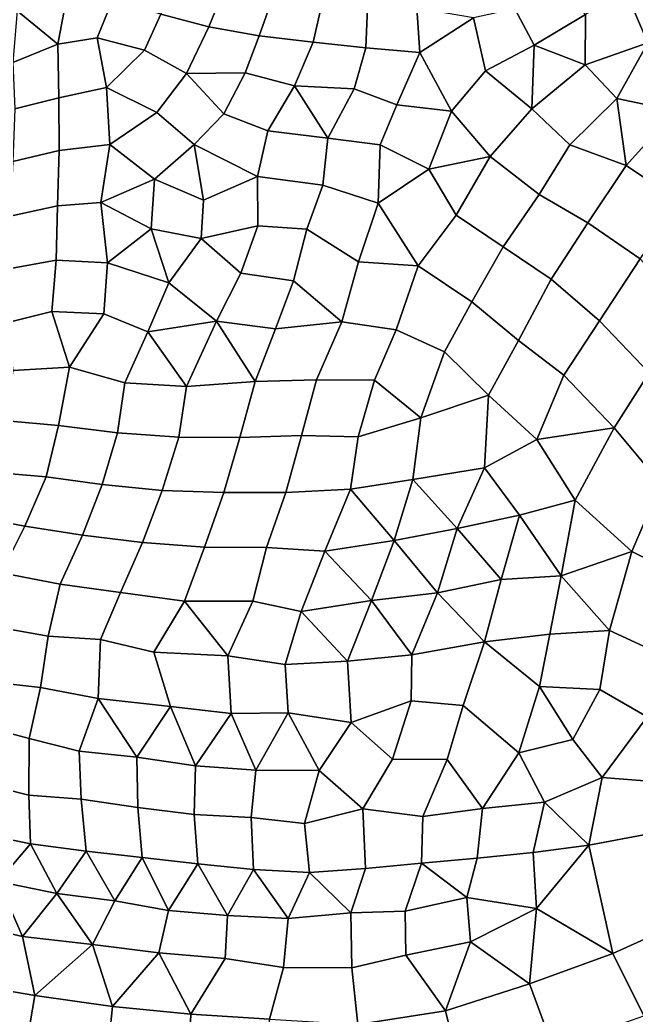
# Model space of a CAD drawing. Extents: x 391089 to 406232, y 6461839 to 6471033.
# Drawn here: x 402573.1 to 402657.1, y 6469462.9 to 6469598.6 of the extents above; entities that cross this region are included whole.
import ezdxf

# ---------------------------------------------------------------- set-up
doc = ezdxf.new("R2010")
doc.units = 0
doc.layers.add('MESH_ELEMS', color=18, linetype='CONTINUOUS')
doc.layers.add('MESH_NODES', color=18, linetype='CONTINUOUS')

msp = doc.modelspace()

# ---------------------------------------------------------------- linework, layer by layer
at = {"layer": 'MESH_ELEMS', "color": 178}
for points in [[(402598.868, 6469597.61, 1.497), (402601.005, 6469602.88, 1.481), (402594.541, 6469604.26, 1.451), (402592.358, 6469599.37, 1.461)], [(402650.258, 6469599.33, 1.341), (402646.294, 6469603.98, 1.39), (402640.602, 6469600.08, 1.426), (402643.23, 6469595.13, 1.402)], [(402572.76, 6469599.8, 1.354), (402578.305, 6469595.28, 1.422), (402579.74, 6469603.01, 1.392), (402572.76, 6469599.8, 1.354)], [(402583.674, 6469596.13, 1.437), (402585.735, 6469601.25, 1.432), (402579.74, 6469603.01, 1.392), (402578.305, 6469595.28, 1.422)], [(402605.742, 6469596.41, 1.52), (402607.633, 6469601.79, 1.508), (402601.005, 6469602.88, 1.481), (402598.868, 6469597.61, 1.497)], [(402658.721, 6469595.47, 1.513), (402655.664, 6469602.69, 1.33), (402650.258, 6469599.33, 1.341), (402650.201, 6469592.47, 1.422)], [(402655.664, 6469602.69, 1.33), (402658.721, 6469595.47, 1.513), (402665.215, 6469603.01, 1.347), (402655.664, 6469602.69, 1.33)], [(402590.099, 6469594.44, 1.453), (402592.358, 6469599.37, 1.461), (402585.735, 6469601.25, 1.432), (402583.674, 6469596.13, 1.437)], [(402613.116, 6469595.55, 1.5), (402614.334, 6469600.92, 1.503), (402607.633, 6469601.79, 1.508), (402605.742, 6469596.41, 1.52)], [(402620.292, 6469594.78, 1.502), (402620.559, 6469601.4, 1.516), (402614.334, 6469600.92, 1.503), (402613.116, 6469595.55, 1.5)], [(402620.292, 6469594.78, 1.502), (402627.629, 6469594.11, 1.533), (402627.223, 6469600.17, 1.598), (402620.559, 6469601.4, 1.516)], [(402572.76, 6469599.8, 1.354), (402572.169, 6469592.78, 1.353), (402578.305, 6469595.28, 1.422), (402572.76, 6469599.8, 1.354)], [(402627.223, 6469600.17, 1.598), (402627.629, 6469594.11, 1.533), (402634.963, 6469598.88, 1.511), (402627.223, 6469600.17, 1.598)], [(402636.6, 6469591.61, 1.449), (402643.23, 6469595.13, 1.402), (402640.602, 6469600.08, 1.426), (402634.963, 6469598.88, 1.511)], [(402595.833, 6469591.26, 1.487), (402598.868, 6469597.61, 1.497), (402592.358, 6469599.37, 1.461), (402590.099, 6469594.44, 1.453)], [(402636.6, 6469591.61, 1.449), (402634.963, 6469598.88, 1.511), (402627.629, 6469594.11, 1.533), (402631.989, 6469586.15, 1.44)], [(402650.201, 6469592.47, 1.422), (402650.258, 6469599.33, 1.341), (402643.23, 6469595.13, 1.402), (402650.201, 6469592.47, 1.422)], [(402603.857, 6469591.35, 1.515), (402605.742, 6469596.41, 1.52), (402598.868, 6469597.61, 1.497), (402595.833, 6469591.26, 1.487)], [(402584.925, 6469589.36, 1.43), (402583.674, 6469596.13, 1.437), (402578.305, 6469595.28, 1.422), (402578.449, 6469587.95, 1.378)], [(402583.674, 6469596.13, 1.437), (402584.925, 6469589.36, 1.43), (402590.099, 6469594.44, 1.453), (402583.674, 6469596.13, 1.437)], [(402610.559, 6469589.59, 1.488), (402613.116, 6469595.55, 1.5), (402605.742, 6469596.41, 1.52), (402603.857, 6469591.35, 1.515)], [(402618.694, 6469589.2, 1.434), (402620.292, 6469594.78, 1.502), (402613.116, 6469595.55, 1.5), (402610.559, 6469589.59, 1.488)], [(402572.169, 6469592.78, 1.353), (402572.435, 6469586.43, 1.328), (402578.449, 6469587.95, 1.378), (402578.305, 6469595.28, 1.422)], [(402591.777, 6469585.96, 1.534), (402595.833, 6469591.26, 1.487), (402590.099, 6469594.44, 1.453), (402584.925, 6469589.36, 1.43)], [(402624.529, 6469587.01, 1.46), (402627.629, 6469594.11, 1.533), (402620.292, 6469594.78, 1.502), (402618.694, 6469589.2, 1.434)], [(402636.6, 6469591.61, 1.449), (402642.903, 6469586.46, 1.429), (402643.23, 6469595.13, 1.402), (402636.6, 6469591.61, 1.449)], [(402650.201, 6469592.47, 1.422), (402643.23, 6469595.13, 1.402), (402642.903, 6469586.46, 1.429), (402650.201, 6469592.47, 1.422)], [(402658.721, 6469595.47, 1.513), (402650.201, 6469592.47, 1.422), (402654.533, 6469587.85, 1.444), (402658.721, 6469595.47, 1.513)], [(402662.51, 6469586.16, 1.475), (402667.231, 6469593.18, 1.488), (402658.721, 6469595.47, 1.513), (402654.533, 6469587.85, 1.444)], [(402627.629, 6469594.11, 1.533), (402624.529, 6469587.01, 1.46), (402631.989, 6469586.15, 1.44), (402627.629, 6469594.11, 1.533)], [(402631.989, 6469586.15, 1.44), (402637.236, 6469579.97, 1.364), (402642.903, 6469586.46, 1.429), (402636.6, 6469591.61, 1.449)], [(402642.903, 6469586.46, 1.429), (402648.08, 6469581.54, 1.358), (402654.533, 6469587.85, 1.444), (402650.201, 6469592.47, 1.422)], [(402600.908, 6469585.75, 1.529), (402595.833, 6469591.26, 1.487), (402591.777, 6469585.96, 1.534), (402596.895, 6469581.57, 1.572)], [(402603.857, 6469591.35, 1.515), (402595.833, 6469591.26, 1.487), (402600.908, 6469585.75, 1.529), (402603.857, 6469591.35, 1.515)], [(402606.906, 6469583.43, 1.525), (402610.559, 6469589.59, 1.488), (402603.857, 6469591.35, 1.515), (402600.908, 6469585.75, 1.529)], [(402585.4, 6469581.6, 1.359), (402584.925, 6469589.36, 1.43), (402578.449, 6469587.95, 1.378), (402578.466, 6469580.75, 1.276)], [(402591.777, 6469585.96, 1.534), (402584.925, 6469589.36, 1.43), (402585.4, 6469581.6, 1.359), (402591.777, 6469585.96, 1.534)], [(402610.559, 6469589.59, 1.488), (402606.906, 6469583.43, 1.525), (402615.125, 6469582.43, 1.431), (402610.559, 6469589.59, 1.488)], [(402615.125, 6469582.43, 1.431), (402618.694, 6469589.2, 1.434), (402610.559, 6469589.59, 1.488), (402615.125, 6469582.43, 1.431)], [(402622.233, 6469581.56, 1.52), (402624.529, 6469587.01, 1.46), (402618.694, 6469589.2, 1.434), (402615.125, 6469582.43, 1.431)], [(402578.466, 6469580.75, 1.276), (402578.449, 6469587.95, 1.378), (402572.435, 6469586.43, 1.328), (402572.158, 6469579.25, 1.232)], [(402654.533, 6469587.85, 1.444), (402648.08, 6469581.54, 1.358), (402655.764, 6469578.71, 1.369), (402654.533, 6469587.85, 1.444)], [(402654.533, 6469587.85, 1.444), (402655.764, 6469578.71, 1.369), (402662.51, 6469586.16, 1.475), (402654.533, 6469587.85, 1.444)], [(402628.884, 6469578.21, 1.5), (402631.989, 6469586.15, 1.44), (402624.529, 6469587.01, 1.46), (402622.233, 6469581.56, 1.52)], [(402631.989, 6469586.15, 1.44), (402628.884, 6469578.21, 1.5), (402637.236, 6469579.97, 1.364), (402631.989, 6469586.15, 1.44)], [(402643.908, 6469574.78, 1.348), (402648.08, 6469581.54, 1.358), (402642.903, 6469586.46, 1.429), (402637.236, 6469579.97, 1.364)], [(402663.232, 6469573.73, 1.372), (402668.74, 6469581.28, 1.438), (402662.51, 6469586.16, 1.475), (402655.764, 6469578.71, 1.369)], [(402591.47, 6469576.88, 1.485), (402596.895, 6469581.57, 1.572), (402591.777, 6469585.96, 1.534), (402585.4, 6469581.6, 1.359)], [(402605.522, 6469577.23, 1.56), (402606.906, 6469583.43, 1.525), (402600.908, 6469585.75, 1.529), (402596.895, 6469581.57, 1.572)], [(402614.433, 6469576.05, 1.443), (402615.125, 6469582.43, 1.431), (402606.906, 6469583.43, 1.525), (402605.522, 6469577.23, 1.56)], [(402614.433, 6469576.05, 1.443), (402621.948, 6469573.61, 1.447), (402622.233, 6469581.56, 1.52), (402615.125, 6469582.43, 1.431)], [(402572.158, 6469579.25, 1.232), (402571.786, 6469571.84, 1.128), (402578.252, 6469573.21, 1.205), (402578.466, 6469580.75, 1.276)], [(402578.466, 6469580.75, 1.276), (402578.252, 6469573.21, 1.205), (402584.17, 6469573.7, 1.281), (402585.4, 6469581.6, 1.359)], [(402591.47, 6469576.88, 1.485), (402585.4, 6469581.6, 1.359), (402584.17, 6469573.7, 1.281), (402591.47, 6469576.88, 1.485)], [(402598.152, 6469574.01, 1.471), (402596.895, 6469581.57, 1.572), (402591.47, 6469576.88, 1.485), (402598.152, 6469574.01, 1.471)], [(402605.522, 6469577.23, 1.56), (402596.895, 6469581.57, 1.572), (402598.152, 6469574.01, 1.471), (402605.522, 6469577.23, 1.56)], [(402622.233, 6469581.56, 1.52), (402621.948, 6469573.61, 1.447), (402628.884, 6469578.21, 1.5), (402622.233, 6469581.56, 1.52)], [(402648.08, 6469581.54, 1.358), (402643.908, 6469574.78, 1.348), (402650.573, 6469570.92, 1.501), (402655.764, 6469578.71, 1.369)], [(402628.884, 6469578.21, 1.5), (402632.603, 6469571.96, 1.44), (402637.236, 6469579.97, 1.364), (402628.884, 6469578.21, 1.5)], [(402643.908, 6469574.78, 1.348), (402637.236, 6469579.97, 1.364), (402632.603, 6469571.96, 1.44), (402639.024, 6469567.65, 1.496)], [(402621.948, 6469573.61, 1.447), (402627.433, 6469565.05, 1.385), (402632.603, 6469571.96, 1.44), (402628.884, 6469578.21, 1.5)], [(402663.232, 6469573.73, 1.372), (402655.764, 6469578.71, 1.369), (402650.573, 6469570.92, 1.501), (402657.702, 6469565.99, 1.516)], [(402584.17, 6469573.7, 1.281), (402591.021, 6469570.08, 1.348), (402591.47, 6469576.88, 1.485), (402584.17, 6469573.7, 1.281)], [(402597.846, 6469568.78, 1.342), (402598.152, 6469574.01, 1.471), (402591.47, 6469576.88, 1.485), (402591.021, 6469570.08, 1.348)], [(402605.554, 6469570.51, 1.449), (402605.522, 6469577.23, 1.56), (402598.152, 6469574.01, 1.471), (402597.846, 6469568.78, 1.342)], [(402605.522, 6469577.23, 1.56), (402605.554, 6469570.51, 1.449), (402612.247, 6469570.03, 1.442), (402614.433, 6469576.05, 1.443)], [(402612.247, 6469570.03, 1.442), (402619.286, 6469565.6, 1.346), (402621.948, 6469573.61, 1.447), (402614.433, 6469576.05, 1.443)], [(402645.559, 6469563.24, 1.554), (402650.573, 6469570.92, 1.501), (402643.908, 6469574.78, 1.348), (402639.024, 6469567.65, 1.496)], [(402578.081, 6469565.8, 1.199), (402578.252, 6469573.21, 1.205), (402571.786, 6469571.84, 1.128), (402571.363, 6469564.57, 1.232)], [(402585.062, 6469565.45, 1.226), (402584.17, 6469573.7, 1.281), (402578.252, 6469573.21, 1.205), (402578.081, 6469565.8, 1.199)], [(402585.062, 6469565.45, 1.226), (402591.021, 6469570.08, 1.348), (402584.17, 6469573.7, 1.281), (402585.062, 6469565.45, 1.226)], [(402621.948, 6469573.61, 1.447), (402619.286, 6469565.6, 1.346), (402627.433, 6469565.05, 1.385), (402621.948, 6469573.61, 1.447)], [(402627.433, 6469565.05, 1.385), (402634.745, 6469560.16, 1.434), (402639.024, 6469567.65, 1.496), (402632.603, 6469571.96, 1.44)], [(402591.021, 6469570.08, 1.348), (402585.062, 6469565.45, 1.226), (402593.436, 6469562.75, 1.257), (402591.021, 6469570.08, 1.348)], [(402593.436, 6469562.75, 1.257), (402597.846, 6469568.78, 1.342), (402591.021, 6469570.08, 1.348), (402593.436, 6469562.75, 1.257)], [(402605.554, 6469570.51, 1.449), (402597.846, 6469568.78, 1.342), (402603.262, 6469564.06, 1.309), (402605.554, 6469570.51, 1.449)], [(402610.448, 6469562.98, 1.338), (402612.247, 6469570.03, 1.442), (402605.554, 6469570.51, 1.449), (402603.262, 6469564.06, 1.309)], [(402610.448, 6469562.98, 1.338), (402616.996, 6469557.43, 1.358), (402619.286, 6469565.6, 1.346), (402612.247, 6469570.03, 1.442)], [(402657.702, 6469565.99, 1.516), (402650.573, 6469570.92, 1.501), (402645.559, 6469563.24, 1.554), (402652.16, 6469557.55, 1.588)], [(402593.436, 6469562.75, 1.257), (402599.939, 6469557.5, 1.321), (402603.262, 6469564.06, 1.309), (402597.846, 6469568.78, 1.342)], [(402645.559, 6469563.24, 1.554), (402639.024, 6469567.65, 1.496), (402634.745, 6469560.16, 1.434), (402641.089, 6469554.86, 1.369)], [(402571.363, 6469564.57, 1.232), (402571.311, 6469557.27, 1.324), (402577.455, 6469558.8, 1.269), (402578.081, 6469565.8, 1.199)], [(402584.574, 6469558.48, 1.242), (402585.062, 6469565.45, 1.226), (402578.081, 6469565.8, 1.199), (402577.455, 6469558.8, 1.269)], [(402652.16, 6469557.55, 1.588), (402658.936, 6469550.46, 1.359), (402663.752, 6469559.33, 1.369), (402657.702, 6469565.99, 1.516)], [(402593.436, 6469562.75, 1.257), (402585.062, 6469565.45, 1.226), (402584.574, 6469558.48, 1.242), (402590.575, 6469556.03, 1.291)], [(402624.446, 6469556.34, 1.341), (402627.433, 6469565.05, 1.385), (402619.286, 6469565.6, 1.346), (402616.996, 6469557.43, 1.358)], [(402634.745, 6469560.16, 1.434), (402627.433, 6469565.05, 1.385), (402624.446, 6469556.34, 1.341), (402630.995, 6469553.3, 1.352)], [(402603.262, 6469564.06, 1.309), (402599.939, 6469557.5, 1.321), (402607.96, 6469556.44, 1.37), (402610.448, 6469562.98, 1.338)], [(402610.448, 6469562.98, 1.338), (402607.96, 6469556.44, 1.37), (402616.996, 6469557.43, 1.358), (402610.448, 6469562.98, 1.338)], [(402641.089, 6469554.86, 1.369), (402647.294, 6469550.16, 1.323), (402652.16, 6469557.55, 1.588), (402645.559, 6469563.24, 1.554)], [(402593.436, 6469562.75, 1.257), (402590.575, 6469556.03, 1.291), (402599.939, 6469557.5, 1.321), (402593.436, 6469562.75, 1.257)], [(402630.995, 6469553.3, 1.352), (402637.006, 6469547.43, 1.361), (402641.089, 6469554.86, 1.369), (402634.745, 6469560.16, 1.434)], [(402579.865, 6469551.21, 1.304), (402577.455, 6469558.8, 1.269), (402571.311, 6469557.27, 1.324), (402572.138, 6469550.76, 1.415)], [(402577.455, 6469558.8, 1.269), (402579.865, 6469551.21, 1.304), (402584.574, 6469558.48, 1.242), (402577.455, 6469558.8, 1.269)], [(402587.415, 6469549.1, 1.341), (402590.575, 6469556.03, 1.291), (402584.574, 6469558.48, 1.242), (402579.865, 6469551.21, 1.304)], [(402647.294, 6469550.16, 1.323), (402654.13, 6469542.97, 1.291), (402658.936, 6469550.46, 1.359), (402652.16, 6469557.55, 1.588)], [(402595.844, 6469548.6, 1.464), (402599.939, 6469557.5, 1.321), (402590.575, 6469556.03, 1.291), (402595.844, 6469548.6, 1.464)], [(402595.844, 6469548.6, 1.464), (402605.182, 6469549.26, 1.481), (402599.939, 6469557.5, 1.321), (402595.844, 6469548.6, 1.464)], [(402599.939, 6469557.5, 1.321), (402605.182, 6469549.26, 1.481), (402607.96, 6469556.44, 1.37), (402599.939, 6469557.5, 1.321)], [(402613.567, 6469549.5, 1.504), (402616.996, 6469557.43, 1.358), (402607.96, 6469556.44, 1.37), (402605.182, 6469549.26, 1.481)], [(402621.456, 6469549.48, 1.435), (402624.446, 6469556.34, 1.341), (402616.996, 6469557.43, 1.358), (402613.567, 6469549.5, 1.504)], [(402630.995, 6469553.3, 1.352), (402624.446, 6469556.34, 1.341), (402621.456, 6469549.48, 1.435), (402627.773, 6469544.32, 1.255)], [(402587.415, 6469549.1, 1.341), (402595.844, 6469548.6, 1.464), (402590.575, 6469556.03, 1.291), (402587.415, 6469549.1, 1.341)], [(402637.006, 6469547.43, 1.361), (402643.625, 6469541.38, 1.338), (402647.294, 6469550.16, 1.323), (402641.089, 6469554.86, 1.369)], [(402630.995, 6469553.3, 1.352), (402627.773, 6469544.32, 1.255), (402637.006, 6469547.43, 1.361), (402630.995, 6469553.3, 1.352)], [(402578.404, 6469543.26, 1.337), (402579.865, 6469551.21, 1.304), (402572.138, 6469550.76, 1.415), (402571.352, 6469543.9, 1.466)], [(402578.404, 6469543.26, 1.337), (402586.436, 6469542.26, 1.3), (402587.415, 6469549.1, 1.341), (402579.865, 6469551.21, 1.304)], [(402605.182, 6469549.26, 1.481), (402603.105, 6469541.64, 1.336), (402611.529, 6469541.92, 1.337), (402613.567, 6469549.5, 1.504)], [(402619.257, 6469541.75, 1.302), (402621.456, 6469549.48, 1.435), (402613.567, 6469549.5, 1.504), (402611.529, 6469541.92, 1.337)], [(402621.456, 6469549.48, 1.435), (402619.257, 6469541.75, 1.302), (402627.773, 6469544.32, 1.255), (402621.456, 6469549.48, 1.435)], [(402643.625, 6469541.38, 1.338), (402654.13, 6469542.97, 1.291), (402647.294, 6469550.16, 1.323), (402643.625, 6469541.38, 1.338)], [(402666.406, 6469544.75, 1.6), (402658.936, 6469550.46, 1.359), (402654.13, 6469542.97, 1.291), (402660.494, 6469535.34, 1.746)], [(402594.785, 6469541.67, 1.318), (402595.844, 6469548.6, 1.464), (402587.415, 6469549.1, 1.341), (402586.436, 6469542.26, 1.3)], [(402603.105, 6469541.64, 1.336), (402605.182, 6469549.26, 1.481), (402595.844, 6469548.6, 1.464), (402594.785, 6469541.67, 1.318)], [(402636.48, 6469537.5, 1.546), (402637.006, 6469547.43, 1.361), (402627.773, 6469544.32, 1.255), (402626.699, 6469535.9, 1.531)], [(402643.625, 6469541.38, 1.338), (402637.006, 6469547.43, 1.361), (402636.48, 6469537.5, 1.546), (402643.625, 6469541.38, 1.338)], [(402626.699, 6469535.9, 1.531), (402627.773, 6469544.32, 1.255), (402619.257, 6469541.75, 1.302), (402618.176, 6469534.6, 1.462)], [(402576.685, 6469536.28, 1.276), (402578.404, 6469543.26, 1.337), (402571.352, 6469543.9, 1.466), (402569.169, 6469536.91, 1.291)], [(402584.36, 6469535.22, 1.198), (402586.436, 6469542.26, 1.3), (402578.404, 6469543.26, 1.337), (402576.685, 6469536.28, 1.276)], [(402643.625, 6469541.38, 1.338), (402648.837, 6469533.12, 1.419), (402654.13, 6469542.97, 1.291), (402643.625, 6469541.38, 1.338)], [(402648.837, 6469533.12, 1.419), (402656.573, 6469526.12, 1.437), (402660.494, 6469535.34, 1.746), (402654.13, 6469542.97, 1.291)], [(402592.505, 6469534.43, 1.277), (402594.785, 6469541.67, 1.318), (402586.436, 6469542.26, 1.3), (402584.36, 6469535.22, 1.198)], [(402600.918, 6469534.13, 1.256), (402603.105, 6469541.64, 1.336), (402594.785, 6469541.67, 1.318), (402592.505, 6469534.43, 1.277)], [(402609.4, 6469534.14, 1.29), (402611.529, 6469541.92, 1.337), (402603.105, 6469541.64, 1.336), (402600.918, 6469534.13, 1.256)], [(402618.176, 6469534.6, 1.462), (402619.257, 6469541.75, 1.302), (402611.529, 6469541.92, 1.337), (402609.4, 6469534.14, 1.29)], [(402643.625, 6469541.38, 1.338), (402636.48, 6469537.5, 1.546), (402641.257, 6469531.06, 1.49), (402648.837, 6469533.12, 1.419)], [(402626.699, 6469535.9, 1.531), (402632.762, 6469529.23, 1.57), (402636.48, 6469537.5, 1.546), (402626.699, 6469535.9, 1.531)], [(402636.48, 6469537.5, 1.546), (402632.762, 6469529.23, 1.57), (402641.257, 6469531.06, 1.49), (402636.48, 6469537.5, 1.546)], [(402573.798, 6469529.57, 1.412), (402576.685, 6469536.28, 1.276), (402569.169, 6469536.91, 1.291), (402565.997, 6469531.05, 1.242)], [(402581.641, 6469528.31, 1.325), (402584.36, 6469535.22, 1.198), (402576.685, 6469536.28, 1.276), (402573.798, 6469529.57, 1.412)], [(402618.176, 6469534.6, 1.462), (402624.162, 6469527.61, 1.607), (402626.699, 6469535.9, 1.531), (402618.176, 6469534.6, 1.462)], [(402632.762, 6469529.23, 1.57), (402626.699, 6469535.9, 1.531), (402624.162, 6469527.61, 1.607), (402632.762, 6469529.23, 1.57)], [(402589.858, 6469527.33, 1.392), (402592.505, 6469534.43, 1.277), (402584.36, 6469535.22, 1.198), (402581.641, 6469528.31, 1.325)], [(402614.697, 6469526.16, 1.535), (402618.176, 6469534.6, 1.462), (402609.4, 6469534.14, 1.29), (402606.744, 6469526.66, 1.419)], [(402624.162, 6469527.61, 1.607), (402618.176, 6469534.6, 1.462), (402614.697, 6469526.16, 1.535), (402624.162, 6469527.61, 1.607)], [(402665.071, 6469521.93, 1.375), (402669.863, 6469530.62, 1.661), (402660.494, 6469535.34, 1.746), (402656.573, 6469526.12, 1.437)], [(402598.271, 6469526.69, 1.405), (402600.918, 6469534.13, 1.256), (402592.505, 6469534.43, 1.277), (402589.858, 6469527.33, 1.392)], [(402600.918, 6469534.13, 1.256), (402598.271, 6469526.69, 1.405), (402606.744, 6469526.66, 1.419), (402609.4, 6469534.14, 1.29)], [(402648.837, 6469533.12, 1.419), (402641.257, 6469531.06, 1.49), (402646.921, 6469522.76, 1.103), (402648.837, 6469533.12, 1.419)], [(402648.837, 6469533.12, 1.419), (402646.921, 6469522.76, 1.103), (402656.573, 6469526.12, 1.437), (402648.837, 6469533.12, 1.419)], [(402570.632, 6469523.18, 1.166), (402573.798, 6469529.57, 1.412), (402565.997, 6469531.05, 1.242), (402562.783, 6469524.73, 1.256)], [(402641.257, 6469531.06, 1.49), (402632.762, 6469529.23, 1.57), (402638.747, 6469522.27, 1.161), (402641.257, 6469531.06, 1.49)], [(402641.257, 6469531.06, 1.49), (402638.747, 6469522.27, 1.161), (402646.921, 6469522.76, 1.103), (402641.257, 6469531.06, 1.49)], [(402578.617, 6469521.65, 1.031), (402581.641, 6469528.31, 1.325), (402573.798, 6469529.57, 1.412), (402570.632, 6469523.18, 1.166)], [(402624.162, 6469527.61, 1.607), (402630.079, 6469520.48, 1.237), (402632.762, 6469529.23, 1.57), (402624.162, 6469527.61, 1.607)], [(402632.762, 6469529.23, 1.57), (402630.079, 6469520.48, 1.237), (402638.747, 6469522.27, 1.161), (402632.762, 6469529.23, 1.57)], [(402586.842, 6469520.49, 1.031), (402589.858, 6469527.33, 1.392), (402581.641, 6469528.31, 1.325), (402578.617, 6469521.65, 1.031)], [(402595.564, 6469519.32, 1.344), (402598.271, 6469526.69, 1.405), (402589.858, 6469527.33, 1.392), (402586.842, 6469520.49, 1.031)], [(402604.879, 6469519.33, 1.47), (402606.744, 6469526.66, 1.419), (402598.271, 6469526.69, 1.405), (402595.564, 6469519.32, 1.344)], [(402611.45, 6469517.94, 1.489), (402614.697, 6469526.16, 1.535), (402606.744, 6469526.66, 1.419), (402604.879, 6469519.33, 1.47)], [(402614.697, 6469526.16, 1.535), (402621.075, 6469519.41, 1.385), (402624.162, 6469527.61, 1.607), (402614.697, 6469526.16, 1.535)], [(402630.079, 6469520.48, 1.237), (402624.162, 6469527.61, 1.607), (402621.075, 6469519.41, 1.385), (402630.079, 6469520.48, 1.237)], [(402614.697, 6469526.16, 1.535), (402611.45, 6469517.94, 1.489), (402621.075, 6469519.41, 1.385), (402614.697, 6469526.16, 1.535)], [(402646.921, 6469522.76, 1.103), (402653.504, 6469515.32, 1.235), (402656.573, 6469526.12, 1.437), (402646.921, 6469522.76, 1.103)], [(402653.504, 6469515.32, 1.235), (402662.181, 6469511.35, 1.281), (402665.071, 6469521.93, 1.375), (402656.573, 6469526.12, 1.437)], [(402570.632, 6469523.18, 1.166), (402568.775, 6469516.03, 1.071), (402576.958, 6469514.56, 1.057), (402578.617, 6469521.65, 1.031)], [(402638.747, 6469522.27, 1.161), (402630.079, 6469520.48, 1.237), (402636.487, 6469513.8, 1.123), (402638.747, 6469522.27, 1.161)], [(402645.37, 6469514.82, 1.173), (402646.921, 6469522.76, 1.103), (402638.747, 6469522.27, 1.161), (402636.487, 6469513.8, 1.123)], [(402645.37, 6469514.82, 1.173), (402653.504, 6469515.32, 1.235), (402646.921, 6469522.76, 1.103), (402645.37, 6469514.82, 1.173)], [(402584.106, 6469514.12, 1.122), (402586.842, 6469520.49, 1.031), (402578.617, 6469521.65, 1.031), (402576.958, 6469514.56, 1.057)], [(402591.389, 6469512.36, 1.255), (402595.564, 6469519.32, 1.344), (402586.842, 6469520.49, 1.031), (402584.106, 6469514.12, 1.122)], [(402621.075, 6469519.41, 1.385), (402626.545, 6469512, 1.195), (402630.079, 6469520.48, 1.237), (402621.075, 6469519.41, 1.385)], [(402626.545, 6469512, 1.195), (402636.487, 6469513.8, 1.123), (402630.079, 6469520.48, 1.237), (402626.545, 6469512, 1.195)], [(402591.389, 6469512.36, 1.255), (402601.453, 6469511.88, 1.484), (402595.564, 6469519.32, 1.344), (402591.389, 6469512.36, 1.255)], [(402595.564, 6469519.32, 1.344), (402601.453, 6469511.88, 1.484), (402604.879, 6469519.33, 1.47), (402595.564, 6469519.32, 1.344)], [(402604.879, 6469519.33, 1.47), (402601.453, 6469511.88, 1.484), (402609.273, 6469510.69, 1.456), (402611.45, 6469517.94, 1.489)], [(402611.45, 6469517.94, 1.489), (402617.792, 6469511.15, 1.318), (402621.075, 6469519.41, 1.385), (402611.45, 6469517.94, 1.489)], [(402621.075, 6469519.41, 1.385), (402617.792, 6469511.15, 1.318), (402626.545, 6469512, 1.195), (402621.075, 6469519.41, 1.385)], [(402609.273, 6469510.69, 1.456), (402617.792, 6469511.15, 1.318), (402611.45, 6469517.94, 1.489), (402609.273, 6469510.69, 1.456)], [(402568.649, 6469508.37, 1.2), (402575.923, 6469507.56, 1.262), (402576.958, 6469514.56, 1.057), (402568.775, 6469516.03, 1.071)], [(402584.106, 6469514.12, 1.122), (402576.958, 6469514.56, 1.057), (402575.923, 6469507.56, 1.262), (402583.783, 6469506.04, 1.434)], [(402583.783, 6469506.04, 1.434), (402593.67, 6469504.99, 1.496), (402591.389, 6469512.36, 1.255), (402584.106, 6469514.12, 1.122)], [(402643.975, 6469507.71, 1.273), (402645.37, 6469514.82, 1.173), (402636.487, 6469513.8, 1.123), (402643.975, 6469507.71, 1.273)], [(402652.203, 6469507.29, 1.301), (402653.504, 6469515.32, 1.235), (402645.37, 6469514.82, 1.173), (402643.975, 6469507.71, 1.273)], [(402662.181, 6469511.35, 1.281), (402653.504, 6469515.32, 1.235), (402652.203, 6469507.29, 1.301), (402658.647, 6469503.58, 1.304)], [(402626.545, 6469512, 1.195), (402626.472, 6469505.76, 1.235), (402633.542, 6469505.12, 1.234), (402636.487, 6469513.8, 1.123)], [(402633.542, 6469505.12, 1.234), (402641.134, 6469498.63, 1.421), (402643.975, 6469507.71, 1.273), (402636.487, 6469513.8, 1.123)], [(402601.453, 6469511.88, 1.484), (402591.389, 6469512.36, 1.255), (402593.67, 6469504.99, 1.496), (402601.949, 6469504.02, 1.537)], [(402601.949, 6469504.02, 1.537), (402609.707, 6469504.1, 1.451), (402609.273, 6469510.69, 1.456), (402601.453, 6469511.88, 1.484)], [(402626.472, 6469505.76, 1.235), (402626.545, 6469512, 1.195), (402617.792, 6469511.15, 1.318), (402618.292, 6469502.78, 1.312)], [(402609.707, 6469504.1, 1.451), (402618.292, 6469502.78, 1.312), (402617.792, 6469511.15, 1.318), (402609.273, 6469510.69, 1.456)], [(402574.381, 6469500.59, 1.477), (402575.923, 6469507.56, 1.262), (402568.649, 6469508.37, 1.2), (402566.006, 6469502.84, 1.378)], [(402575.923, 6469507.56, 1.262), (402574.381, 6469500.59, 1.477), (402581.21, 6469498.9, 1.6), (402583.783, 6469506.04, 1.434)], [(402648.518, 6469500.46, 1.388), (402643.975, 6469507.71, 1.273), (402641.134, 6469498.63, 1.421), (402648.518, 6469500.46, 1.388)], [(402643.975, 6469507.71, 1.273), (402648.518, 6469500.46, 1.388), (402652.203, 6469507.29, 1.301), (402643.975, 6469507.71, 1.273)], [(402589.049, 6469498.04, 1.577), (402583.783, 6469506.04, 1.434), (402581.21, 6469498.9, 1.6), (402589.049, 6469498.04, 1.577)], [(402589.049, 6469498.04, 1.577), (402593.67, 6469504.99, 1.496), (402583.783, 6469506.04, 1.434), (402589.049, 6469498.04, 1.577)], [(402648.518, 6469500.46, 1.388), (402652.502, 6469495.3, 1.433), (402658.647, 6469503.58, 1.304), (402652.203, 6469507.29, 1.301)], [(402593.67, 6469504.99, 1.496), (402589.049, 6469498.04, 1.577), (402597.055, 6469496.86, 1.531), (402593.67, 6469504.99, 1.496)], [(402597.055, 6469496.86, 1.531), (402601.949, 6469504.02, 1.537), (402593.67, 6469504.99, 1.496), (402597.055, 6469496.86, 1.531)], [(402618.292, 6469502.78, 1.312), (402623.927, 6469497.78, 1.397), (402626.472, 6469505.76, 1.235), (402618.292, 6469502.78, 1.312)], [(402631.397, 6469497.76, 1.379), (402633.542, 6469505.12, 1.234), (402626.472, 6469505.76, 1.235), (402623.927, 6469497.78, 1.397)], [(402631.397, 6469497.76, 1.379), (402636.217, 6469491.06, 1.51), (402641.134, 6469498.63, 1.421), (402633.542, 6469505.12, 1.234)], [(402605.285, 6469496.31, 1.515), (402601.949, 6469504.02, 1.537), (402597.055, 6469496.86, 1.531), (402605.285, 6469496.31, 1.515)], [(402605.285, 6469496.31, 1.515), (402609.707, 6469504.1, 1.451), (402601.949, 6469504.02, 1.537), (402605.285, 6469496.31, 1.515)], [(402609.707, 6469504.1, 1.451), (402605.285, 6469496.31, 1.515), (402613.914, 6469496.25, 1.465), (402609.707, 6469504.1, 1.451)], [(402609.707, 6469504.1, 1.451), (402613.914, 6469496.25, 1.465), (402618.292, 6469502.78, 1.312), (402609.707, 6469504.1, 1.451)], [(402661.766, 6469494.58, 1.38), (402658.647, 6469503.58, 1.304), (402652.502, 6469495.3, 1.433), (402661.766, 6469494.58, 1.38)], [(402566.925, 6469494.73, 1.696), (402574.348, 6469492.87, 1.892), (402574.381, 6469500.59, 1.477), (402566.006, 6469502.84, 1.378)], [(402613.914, 6469496.25, 1.465), (402619.862, 6469491, 1.535), (402623.927, 6469497.78, 1.397), (402618.292, 6469502.78, 1.312)], [(402574.348, 6469492.87, 1.892), (402581.479, 6469492.34, 1.789), (402581.21, 6469498.9, 1.6), (402574.381, 6469500.59, 1.477)], [(402648.518, 6469500.46, 1.388), (402641.134, 6469498.63, 1.421), (402644.646, 6469491.91, 1.634), (402652.502, 6469495.3, 1.433)], [(402581.479, 6469492.34, 1.789), (402589.201, 6469491.21, 1.766), (402589.049, 6469498.04, 1.577), (402581.21, 6469498.9, 1.6)], [(402597.055, 6469496.86, 1.531), (402589.049, 6469498.04, 1.577), (402589.201, 6469491.21, 1.766), (402596.896, 6469490.24, 1.636)], [(402641.134, 6469498.63, 1.421), (402636.217, 6469491.06, 1.51), (402644.646, 6469491.91, 1.634), (402641.134, 6469498.63, 1.421)], [(402604.633, 6469489.83, 1.651), (402605.285, 6469496.31, 1.515), (402597.055, 6469496.86, 1.531), (402596.896, 6469490.24, 1.636)], [(402623.927, 6469497.78, 1.397), (402619.862, 6469491, 1.535), (402628.077, 6469489.99, 1.553), (402631.397, 6469497.76, 1.379)], [(402631.397, 6469497.76, 1.379), (402628.077, 6469489.99, 1.553), (402636.217, 6469491.06, 1.51), (402631.397, 6469497.76, 1.379)], [(402611.912, 6469489.02, 1.669), (402613.914, 6469496.25, 1.465), (402605.285, 6469496.31, 1.515), (402604.633, 6469489.83, 1.651)], [(402611.912, 6469489.02, 1.669), (402619.862, 6469491, 1.535), (402613.914, 6469496.25, 1.465), (402611.912, 6469489.02, 1.669)], [(402650.687, 6469486.07, 1.332), (402652.502, 6469495.3, 1.433), (402644.646, 6469491.91, 1.634), (402650.687, 6469486.07, 1.332)], [(402658.207, 6469487.48, 1.408), (402661.766, 6469494.58, 1.38), (402652.502, 6469495.3, 1.433), (402650.687, 6469486.07, 1.332)], [(402567.104, 6469487.78, 1.99), (402574.585, 6469486.23, 2.079), (402574.348, 6469492.87, 1.892), (402566.925, 6469494.73, 1.696)], [(402581.479, 6469492.34, 1.789), (402574.348, 6469492.87, 1.892), (402574.585, 6469486.23, 2.079), (402582.174, 6469485.26, 2.013)], [(402589.201, 6469491.21, 1.766), (402581.479, 6469492.34, 1.789), (402582.174, 6469485.26, 2.013), (402589.777, 6469484.4, 1.973)], [(402589.777, 6469484.4, 1.973), (402597.381, 6469483.54, 1.691), (402596.896, 6469490.24, 1.636), (402589.201, 6469491.21, 1.766)], [(402635.488, 6469484.31, 1.514), (402636.217, 6469491.06, 1.51), (402628.077, 6469489.99, 1.553), (402627.87, 6469483.59, 1.69)], [(402643.103, 6469485.06, 1.679), (402644.646, 6469491.91, 1.634), (402636.217, 6469491.06, 1.51), (402635.488, 6469484.31, 1.514)], [(402644.646, 6469491.91, 1.634), (402643.103, 6469485.06, 1.679), (402650.687, 6469486.07, 1.332), (402644.646, 6469491.91, 1.634)], [(402597.381, 6469483.54, 1.691), (402604.99, 6469482.73, 1.407), (402604.633, 6469489.83, 1.651), (402596.896, 6469490.24, 1.636)], [(402604.99, 6469482.73, 1.407), (402612.619, 6469482.35, 1.632), (402611.912, 6469489.02, 1.669), (402604.633, 6469489.83, 1.651)], [(402620.253, 6469482.86, 1.488), (402619.862, 6469491, 1.535), (402611.912, 6469489.02, 1.669), (402612.619, 6469482.35, 1.632)], [(402627.87, 6469483.59, 1.69), (402628.077, 6469489.99, 1.553), (402619.862, 6469491, 1.535), (402620.253, 6469482.86, 1.488)], [(402574.585, 6469486.23, 2.079), (402567.104, 6469487.78, 1.99), (402570.155, 6469481.09, 0.829), (402574.585, 6469486.23, 2.079)], [(402658.207, 6469487.48, 1.408), (402650.687, 6469486.07, 1.332), (402653.959, 6469471.28, 0.764), (402664.913, 6469476.25, 0.619)], [(402574.585, 6469486.23, 2.079), (402570.155, 6469481.09, 0.829), (402578.177, 6469479.49, 0.611), (402574.585, 6469486.23, 2.079)], [(402574.585, 6469486.23, 2.079), (402578.177, 6469479.49, 0.611), (402582.174, 6469485.26, 2.013), (402574.585, 6469486.23, 2.079)], [(402650.687, 6469486.07, 1.332), (402643.103, 6469485.06, 1.679), (402643.57, 6469477.41, 0.639), (402650.687, 6469486.07, 1.332)], [(402650.687, 6469486.07, 1.332), (402643.57, 6469477.41, 0.639), (402653.959, 6469471.28, 0.764), (402650.687, 6469486.07, 1.332)], [(402586.067, 6469478.47, 0.591), (402582.174, 6469485.26, 2.013), (402578.177, 6469479.49, 0.611), (402586.067, 6469478.47, 0.591)], [(402582.174, 6469485.26, 2.013), (402586.067, 6469478.47, 0.591), (402589.777, 6469484.4, 1.973), (402582.174, 6469485.26, 2.013)], [(402586.067, 6469478.47, 0.591), (402593.376, 6469477.16, 0.643), (402589.777, 6469484.4, 1.973), (402586.067, 6469478.47, 0.591)], [(402597.381, 6469483.54, 1.691), (402589.777, 6469484.4, 1.973), (402593.376, 6469477.16, 0.643), (402597.381, 6469483.54, 1.691)], [(402627.87, 6469483.59, 1.69), (402634.078, 6469478.94, 0.666), (402635.488, 6469484.31, 1.514), (402627.87, 6469483.59, 1.69)], [(402643.57, 6469477.41, 0.639), (402643.103, 6469485.06, 1.679), (402635.488, 6469484.31, 1.514), (402634.078, 6469478.94, 0.666)], [(402597.381, 6469483.54, 1.691), (402593.376, 6469477.16, 0.643), (402601.416, 6469476.46, 0.732), (402597.381, 6469483.54, 1.691)], [(402604.99, 6469482.73, 1.407), (402597.381, 6469483.54, 1.691), (402601.416, 6469476.46, 0.732), (402604.99, 6469482.73, 1.407)], [(402620.253, 6469482.86, 1.488), (402618.221, 6469476.84, 0.583), (402625.667, 6469477.07, 0.696), (402627.87, 6469483.59, 1.69)], [(402634.078, 6469478.94, 0.666), (402627.87, 6469483.59, 1.69), (402625.667, 6469477.07, 0.696), (402634.078, 6469478.94, 0.666)], [(402609.707, 6469476.07, 0.567), (402604.99, 6469482.73, 1.407), (402601.416, 6469476.46, 0.732), (402609.707, 6469476.07, 0.567)], [(402612.619, 6469482.35, 1.632), (402604.99, 6469482.73, 1.407), (402609.707, 6469476.07, 0.567), (402612.619, 6469482.35, 1.632)], [(402609.707, 6469476.07, 0.567), (402618.221, 6469476.84, 0.583), (402612.619, 6469482.35, 1.632), (402609.707, 6469476.07, 0.567)], [(402620.253, 6469482.86, 1.488), (402612.619, 6469482.35, 1.632), (402618.221, 6469476.84, 0.583), (402620.253, 6469482.86, 1.488)], [(402573.485, 6469473.59, 0.622), (402570.155, 6469481.09, 0.829), (402565.888, 6469475.34, 0.727), (402573.485, 6469473.59, 0.622)], [(402578.177, 6469479.49, 0.611), (402570.155, 6469481.09, 0.829), (402573.485, 6469473.59, 0.622), (402578.177, 6469479.49, 0.611)], [(402573.485, 6469473.59, 0.622), (402583.016, 6469472.54, 0.69), (402578.177, 6469479.49, 0.611), (402573.485, 6469473.59, 0.622)], [(402578.177, 6469479.49, 0.611), (402583.016, 6469472.54, 0.69), (402586.067, 6469478.47, 0.591), (402578.177, 6469479.49, 0.611)], [(402634.543, 6469472.89, 0.735), (402634.078, 6469478.94, 0.666), (402625.667, 6469477.07, 0.696), (402625.726, 6469471.07, 0.69)], [(402634.078, 6469478.94, 0.666), (402634.543, 6469472.89, 0.735), (402643.57, 6469477.41, 0.639), (402634.078, 6469478.94, 0.666)], [(402592.045, 6469471.39, 0.636), (402593.376, 6469477.16, 0.643), (402586.067, 6469478.47, 0.591), (402583.016, 6469472.54, 0.69)], [(402601.091, 6469470.59, 0.694), (402601.416, 6469476.46, 0.732), (402593.376, 6469477.16, 0.643), (402592.045, 6469471.39, 0.636)], [(402609.072, 6469469.38, 0.738), (402609.707, 6469476.07, 0.567), (402601.416, 6469476.46, 0.732), (402601.091, 6469470.59, 0.694)], [(402609.707, 6469476.07, 0.567), (402609.072, 6469469.38, 0.738), (402618.377, 6469469.32, 0.699), (402618.221, 6469476.84, 0.583)], [(402625.726, 6469471.07, 0.69), (402625.667, 6469477.07, 0.696), (402618.221, 6469476.84, 0.583), (402618.377, 6469469.32, 0.699)], [(402643.57, 6469477.41, 0.639), (402634.543, 6469472.89, 0.735), (402642.605, 6469467.14, 0.851), (402643.57, 6469477.41, 0.639)], [(402643.57, 6469477.41, 0.639), (402642.605, 6469467.14, 0.851), (402653.959, 6469471.28, 0.764), (402643.57, 6469477.41, 0.639)], [(402664.913, 6469476.25, 0.619), (402653.959, 6469471.28, 0.764), (402658.201, 6469462.78, 0.631), (402670.107, 6469468.19, 0.521)], [(402564.587, 6469467.39, 0.83), (402575.156, 6469465.58, 0.812), (402573.485, 6469473.59, 0.622), (402565.888, 6469475.34, 0.727)], [(402573.485, 6469473.59, 0.622), (402575.156, 6469465.58, 0.812), (402583.016, 6469472.54, 0.69), (402573.485, 6469473.59, 0.622)], [(402585.767, 6469464.05, 0.579), (402583.016, 6469472.54, 0.69), (402575.156, 6469465.58, 0.812), (402585.767, 6469464.05, 0.579)], [(402583.016, 6469472.54, 0.69), (402585.767, 6469464.05, 0.579), (402592.045, 6469471.39, 0.636), (402583.016, 6469472.54, 0.69)], [(402631.132, 6469463.46, 0.67), (402634.543, 6469472.89, 0.735), (402625.726, 6469471.07, 0.69), (402631.132, 6469463.46, 0.67)], [(402634.543, 6469472.89, 0.735), (402631.132, 6469463.46, 0.67), (402642.605, 6469467.14, 0.851), (402634.543, 6469472.89, 0.735)], [(402596.431, 6469463.01, 0.713), (402592.045, 6469471.39, 0.636), (402585.767, 6469464.05, 0.579), (402596.431, 6469463.01, 0.713)], [(402592.045, 6469471.39, 0.636), (402596.431, 6469463.01, 0.713), (402601.091, 6469470.59, 0.694), (402592.045, 6469471.39, 0.636)], [(402625.726, 6469471.07, 0.69), (402618.377, 6469469.32, 0.699), (402619.196, 6469461.63, 0.882), (402631.132, 6469463.46, 0.67)], [(402653.959, 6469471.28, 0.764), (402642.605, 6469467.14, 0.851), (402645.826, 6469458.41, 0.874), (402658.201, 6469462.78, 0.631)], [(402607.134, 6469462.36, 0.793), (402609.072, 6469469.38, 0.738), (402601.091, 6469470.59, 0.694), (402596.431, 6469463.01, 0.713)], [(402609.072, 6469469.38, 0.738), (402607.134, 6469462.36, 0.793), (402619.196, 6469461.63, 0.882), (402618.377, 6469469.32, 0.699)], [(402573.538, 6469455.97, 0.544), (402575.156, 6469465.58, 0.812), (402564.587, 6469467.39, 0.83), (402562.394, 6469457.98, 0.591)], [(402642.605, 6469467.14, 0.851), (402631.132, 6469463.46, 0.67), (402633.355, 6469454.4, 0.758), (402645.826, 6469458.41, 0.874)], [(402584.75, 6469454.4, 0.64), (402585.767, 6469464.05, 0.579), (402575.156, 6469465.58, 0.812), (402573.538, 6469455.97, 0.544)], [(402596.023, 6469453.47, 0.624), (402596.431, 6469463.01, 0.713), (402585.767, 6469464.05, 0.579), (402584.75, 6469454.4, 0.64)], [(402607.333, 6469452.95, 0.972), (402607.134, 6469462.36, 0.793), (402596.431, 6469463.01, 0.713), (402596.023, 6469453.47, 0.624)], [(402631.132, 6469463.46, 0.67), (402619.196, 6469461.63, 0.882), (402620.443, 6469452.37, 0.939), (402633.355, 6469454.4, 0.758)]]:
    msp.add_3dface(points, dxfattribs=at)
at = {"layer": 'MESH_NODES', "color": 18}
for p in [(402598.868, 6469597.61, 1.497), (402583.674, 6469596.13, 1.437), (402605.742, 6469596.41, 1.52), (402613.116, 6469595.55, 1.5), (402578.305, 6469595.28, 1.422), (402590.099, 6469594.44, 1.453), (402620.292, 6469594.78, 1.502), (402643.23, 6469595.13, 1.402), (402627.629, 6469594.11, 1.533), (402636.6, 6469591.61, 1.449), (402650.201, 6469592.47, 1.422), (402595.833, 6469591.26, 1.487), (402603.857, 6469591.35, 1.515), (402584.925, 6469589.36, 1.43), (402610.559, 6469589.59, 1.488), (402618.694, 6469589.2, 1.434), (402578.449, 6469587.95, 1.378), (402654.533, 6469587.85, 1.444), (402624.529, 6469587.01, 1.46), (402631.989, 6469586.15, 1.44), (402642.903, 6469586.46, 1.429), (402591.777, 6469585.96, 1.534), (402600.908, 6469585.75, 1.529), (402606.906, 6469583.43, 1.525), (402615.125, 6469582.43, 1.431), (402578.466, 6469580.75, 1.276), (402585.4, 6469581.6, 1.359), (402596.895, 6469581.57, 1.572), (402622.233, 6469581.56, 1.52), (402648.08, 6469581.54, 1.358), (402637.236, 6469579.97, 1.364), (402628.884, 6469578.21, 1.5), (402655.764, 6469578.71, 1.369), (402591.47, 6469576.88, 1.485), (402605.522, 6469577.23, 1.56), (402614.433, 6469576.05, 1.443), (402598.152, 6469574.01, 1.471), (402643.908, 6469574.78, 1.348), (402578.252, 6469573.21, 1.205), (402584.17, 6469573.7, 1.281), (402621.948, 6469573.61, 1.447), (402632.603, 6469571.96, 1.44), (402591.021, 6469570.08, 1.348), (402605.554, 6469570.51, 1.449), (402612.247, 6469570.03, 1.442), (402650.573, 6469570.92, 1.501), (402597.846, 6469568.78, 1.342), (402639.024, 6469567.65, 1.496), (402578.081, 6469565.8, 1.199), (402585.062, 6469565.45, 1.226), (402619.286, 6469565.6, 1.346), (402627.433, 6469565.05, 1.385), (402603.262, 6469564.06, 1.309), (402610.448, 6469562.98, 1.338), (402645.559, 6469563.24, 1.554), (402593.436, 6469562.75, 1.257), (402634.745, 6469560.16, 1.434), (402577.455, 6469558.8, 1.269), (402584.574, 6469558.48, 1.242), (402652.16, 6469557.55, 1.588), (402599.939, 6469557.5, 1.321), (402607.96, 6469556.44, 1.37), (402616.996, 6469557.43, 1.358), (402624.446, 6469556.34, 1.341), (402590.575, 6469556.03, 1.291), (402641.089, 6469554.86, 1.369), (402630.995, 6469553.3, 1.352), (402579.865, 6469551.21, 1.304), (402613.567, 6469549.5, 1.504), (402621.456, 6469549.48, 1.435), (402647.294, 6469550.16, 1.323), (402587.415, 6469549.1, 1.341), (402595.844, 6469548.6, 1.464), (402605.182, 6469549.26, 1.481), (402637.006, 6469547.43, 1.361), (402627.773, 6469544.32, 1.255), (402578.404, 6469543.26, 1.337), (402654.13, 6469542.97, 1.291), (402586.436, 6469542.26, 1.3), (402594.785, 6469541.67, 1.318), (402603.105, 6469541.64, 1.336), (402611.529, 6469541.92, 1.337), (402619.257, 6469541.75, 1.302), (402643.625, 6469541.38, 1.338), (402636.48, 6469537.5, 1.546), (402576.685, 6469536.28, 1.276), (402626.699, 6469535.9, 1.531), (402584.36, 6469535.22, 1.198), (402618.176, 6469534.6, 1.462), (402592.505, 6469534.43, 1.277), (402600.918, 6469534.13, 1.256), (402609.4, 6469534.14, 1.29), (402648.837, 6469533.12, 1.419), (402641.257, 6469531.06, 1.49), (402573.798, 6469529.57, 1.412), (402632.762, 6469529.23, 1.57), (402581.641, 6469528.31, 1.325), (402589.858, 6469527.33, 1.392), (402598.271, 6469526.69, 1.405), (402606.744, 6469526.66, 1.419), (402624.162, 6469527.61, 1.607), (402614.697, 6469526.16, 1.535), (402656.573, 6469526.12, 1.437), (402638.747, 6469522.27, 1.161), (402646.921, 6469522.76, 1.103), (402578.617, 6469521.65, 1.031), (402586.842, 6469520.49, 1.031), (402630.079, 6469520.48, 1.237), (402595.564, 6469519.32, 1.344), (402604.879, 6469519.33, 1.47), (402621.075, 6469519.41, 1.385), (402611.45, 6469517.94, 1.489), (402576.958, 6469514.56, 1.057), (402584.106, 6469514.12, 1.122), (402645.37, 6469514.82, 1.173), (402653.504, 6469515.32, 1.235), (402636.487, 6469513.8, 1.123), (402591.389, 6469512.36, 1.255), (402601.453, 6469511.88, 1.484), (402626.545, 6469512, 1.195), (402609.273, 6469510.69, 1.456), (402617.792, 6469511.15, 1.318), (402575.923, 6469507.56, 1.262), (402643.975, 6469507.71, 1.273), (402583.783, 6469506.04, 1.434), (402652.203, 6469507.29, 1.301), (402593.67, 6469504.99, 1.496), (402626.472, 6469505.76, 1.235), (402633.542, 6469505.12, 1.234), (402601.949, 6469504.02, 1.537), (402609.707, 6469504.1, 1.451), (402618.292, 6469502.78, 1.312), (402574.381, 6469500.59, 1.477), (402648.518, 6469500.46, 1.388), (402581.21, 6469498.9, 1.6), (402589.049, 6469498.04, 1.577), (402641.134, 6469498.63, 1.421), (402597.055, 6469496.86, 1.531), (402623.927, 6469497.78, 1.397), (402631.397, 6469497.76, 1.379), (402605.285, 6469496.31, 1.515), (402613.914, 6469496.25, 1.465), (402652.502, 6469495.3, 1.433), (402574.348, 6469492.87, 1.892), (402581.479, 6469492.34, 1.789), (402589.201, 6469491.21, 1.766), (402636.217, 6469491.06, 1.51), (402644.646, 6469491.91, 1.634), (402596.896, 6469490.24, 1.636), (402604.633, 6469489.83, 1.651), (402619.862, 6469491, 1.535), (402628.077, 6469489.99, 1.553), (402611.912, 6469489.02, 1.669), (402574.585, 6469486.23, 2.079), (402650.687, 6469486.07, 1.332), (402582.174, 6469485.26, 2.013), (402589.777, 6469484.4, 1.973), (402635.488, 6469484.31, 1.514), (402643.103, 6469485.06, 1.679), (402597.381, 6469483.54, 1.691), (402627.87, 6469483.59, 1.69), (402604.99, 6469482.73, 1.407), (402612.619, 6469482.35, 1.632), (402620.253, 6469482.86, 1.488), (402578.177, 6469479.49, 0.611), (402634.078, 6469478.94, 0.666), (402586.067, 6469478.47, 0.591), (402593.376, 6469477.16, 0.643), (402601.416, 6469476.46, 0.732), (402618.221, 6469476.84, 0.583), (402625.667, 6469477.07, 0.696), (402643.57, 6469477.41, 0.639), (402609.707, 6469476.07, 0.567), (402573.485, 6469473.59, 0.622), (402583.016, 6469472.54, 0.69), (402634.543, 6469472.89, 0.735), (402592.045, 6469471.39, 0.636), (402625.726, 6469471.07, 0.69), (402653.959, 6469471.28, 0.764), (402601.091, 6469470.59, 0.694), (402609.072, 6469469.38, 0.738), (402618.377, 6469469.32, 0.699), (402642.605, 6469467.14, 0.851), (402575.156, 6469465.58, 0.812), (402585.767, 6469464.05, 0.579), (402596.431, 6469463.01, 0.713), (402631.132, 6469463.46, 0.67)]:
    msp.add_point(p, dxfattribs=at)

doc.saveas('drawing.dxf')
